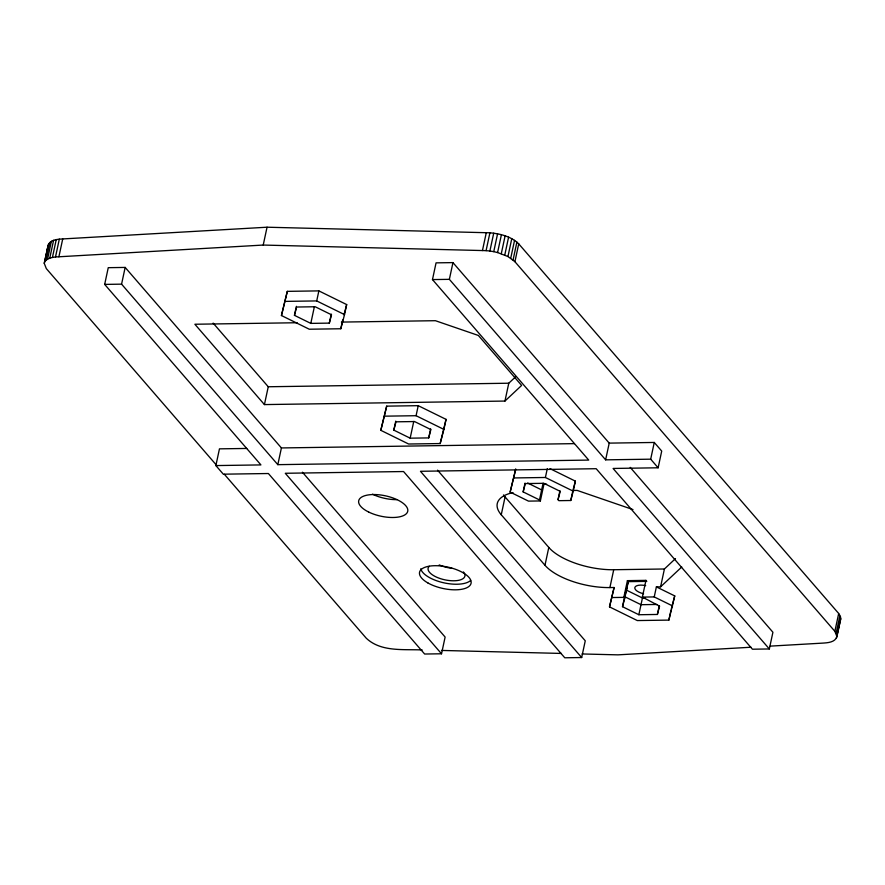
<?xml version="1.0" encoding="UTF-8"?>
<svg xmlns="http://www.w3.org/2000/svg" width="885" height="885" viewBox="0 0 885 885"><rect width="100%" height="100%" fill="white"/><g stroke="black" fill="none" stroke-linecap="round" stroke-linejoin="round"><path stroke-width="1.33" d="M216.228 464.89L46.308 268.586L44.25 263.343L48.078 245.499C49.892 239.581 57.569 239.271 62.724 238.939L267.049 227.213L489.914 232.799C500.18 233.762 511.187 236.395 518.732 243.862L838.692 613.493L840.75 618.737L836.922 636.581C835.108 642.499 827.431 642.809 822.276 643.141L770.171 646.127M44.25 263.343L48.598 243.939M45.157 261.197L48.078 245.499M44.77 261.783L45.876 260.378L49.704 242.534M45.876 260.378L47.558 259.161L51.374 241.328M47.558 259.161L49.748 258.177L53.576 240.344M49.748 258.177L52.425 257.447L56.242 239.603M52.425 257.447L55.501 256.971L59.317 239.127M55.501 256.971L58.897 256.783L62.724 238.939M246.76 448.452L219.458 448.85L215.874 465.576L260.931 464.913L104.673 284.406L108.258 267.679L125.161 267.425L281.408 447.943L574.354 443.639M630.208 467.38L772.915 632.244L769.331 648.959L613.073 468.453L658.13 467.789L661.714 451.073L654.269 442.456L609.212 443.119L452.954 262.613L436.062 262.856L432.477 279.583L588.724 460.089L277.824 464.658L121.577 284.151L125.161 267.425M58.897 256.783L263.221 245.056L267.049 227.213M281.441 315.536L287.315 291.353L318.865 290.888L346.677 304.573L344.53 314.606L340.802 328.755L309.263 329.22L281.441 315.536L287.315 291.353M341.4 322.085L435.409 320.702L478.365 335.459L521.619 385.429L504.948 401.06L264.427 404.589L268.255 386.756L213.141 323.102M294.451 315.348L296.641 307.029L315.171 306.752L331.521 314.794L329.331 323.113L310.801 323.39L294.451 315.348L296.387 306.332M277.824 464.658L281.408 447.943M310.801 323.39L314.385 306.664M344.53 314.606L316.708 300.922L318.865 290.888M329.331 323.113L331.267 314.109M340.802 328.755L342.683 319.972M380.815 430.32L386.69 406.138L418.229 405.673L446.051 419.357L443.894 429.402L440.177 443.551L408.627 444.016L380.815 430.32L386.69 406.138M393.814 430.132L396.004 421.813L414.545 421.548L430.884 429.59L428.705 437.909L410.164 438.175L393.814 430.132L395.75 421.127M410.164 438.175L413.749 421.448M443.894 429.402L416.072 415.707L418.229 405.673M658.13 467.789L650.685 459.182L605.628 459.846L449.37 279.339L452.954 262.613M428.705 437.909L430.63 428.893M440.177 443.551L446.051 419.357M482.447 250.555L486.274 232.711M263.221 245.056L486.086 250.643L489.914 232.799M486.086 250.643L489.892 251.019L493.719 233.175M489.892 251.019L493.753 251.65L497.58 233.817M836.922 636.581L834.865 631.326L514.915 261.706L507.946 256.528L497.58 252.557L501.408 234.713M501.286 253.685L505.114 235.841M504.771 255.024L508.587 237.18M507.946 256.528L511.773 238.684M510.733 258.177L514.561 240.333M513.079 259.913L516.906 242.07M514.915 261.706L518.732 243.862M215.874 465.576L223.319 474.183L268.376 473.519L424.634 654.026L441.526 653.783L445.122 637.056L302.416 472.203M504.948 401.06L508.775 383.216L515.645 376.778M672.589 605.948L654.236 596.921L656.382 586.888L674.735 595.915L668.861 620.108L637.322 620.562L609.5 606.878L614.113 587.507L609.898 587.574A50.168 20.886 12.1 0 1 544.972 565.272L501.253 514.771L505.081 496.927A50.168 20.886 12.1 0 1 503.51 494.925M540.359 500.943L539.496 499.937L543.08 483.221L543.943 484.217L540.359 500.943L528.489 501.12L510.136 492.093L515.678 469.194M510.136 492.093L515.745 469.161M539.496 499.937L523.146 491.894L525.026 483.122M559.906 490.887L558.026 499.671L558.9 500.678L570.77 500.501L573.226 491.164L545.403 477.48L547.284 468.696M544.972 565.272L548.8 547.439L505.081 496.927M570.77 500.501L572.65 491.717M573.226 491.164L575.372 481.13L549.972 468.63M605.628 459.846L609.212 443.119M441.526 653.783L285.28 473.276L403.56 471.539L564.774 657.787L581.677 657.533L585.262 640.806L437.544 470.167M609.898 587.574L613.725 569.73L664.414 568.989L675.498 558.59M609.5 606.878L614.113 587.507M650.685 459.182L654.269 442.456M645.95 580.372L642.366 597.098L659.579 606.148L657.389 614.456L638.859 614.732L622.509 606.69L624.699 598.371L623.825 597.375L627.41 580.649L645.95 580.372L646.824 581.379L628.284 581.644L627.41 580.649M622.509 606.69L625.806 591.302M624.699 598.371L628.284 581.644L626.093 589.963L642.444 598.006L645.088 597.972M638.859 614.732L642.444 598.006M656.382 586.888L660.597 586.821L664.414 568.989M657.389 614.456L659.281 605.683M668.861 620.108L671.018 610.064M834.865 631.326L838.692 613.493M836.148 633.129L839.976 615.285M836.834 634.888L840.661 617.055M836.402 638.14L840.75 618.737M343.977 314.861L346.677 304.573M523.146 491.894L525.336 483.586L543.866 483.31L560.216 491.352L558.026 499.671M575.372 481.13L572.916 490.467L577.131 490.401L632.963 509.572M626.846 588.337L624.666 596.656L641.005 604.698L656.902 604.466M671.361 608.78L674.735 595.915M660.597 586.821L681.749 566.986M750.967 647.234L617.951 654.856L582.109 653.96M104.673 284.406L121.577 284.151M432.477 279.583L449.37 279.339M285.169 301.387L316.708 300.922M297.161 322.737L194.866 324.242L264.427 404.589M268.255 386.756L508.775 383.216M384.533 416.171L416.072 415.707M513.864 477.944L545.403 477.48M543.943 484.217L546.598 484.183M611.955 597.541L623.825 597.375M642.366 597.098L654.236 596.921M769.331 648.959L752.438 649.214L596.18 468.707L420.452 471.285L581.677 657.533M422.167 649.955C403.759 649.059 381.015 652.212 366.268 638.218L224.359 474.283M441.471 650.431L561.422 653.44M493.753 251.65L497.58 252.557M527.637 483.011L541.642 489.903M643.572 593.735A10.034 4.182 12.1 0 1 634.844 587.507A10.034 4.182 12.1 0 1 645.696 585.649M613.725 569.73A50.168 20.886 12.1 0 1 548.8 547.439M501.253 514.771A50.168 20.886 12.1 0 1 513.001 492.58M451.969 568.303A18.817 7.832 12.1 0 1 439.226 564.907M396.978 499.649A25.079 10.443 12.1 0 1 372.497 494.195M463.408 571.931A18.817 7.832 12.1 0 1 446.925 580.228A18.817 7.832 12.1 0 1 429.291 566.267M470.621 580.46A26.34 10.963 12.1 0 1 443.042 582.64A26.34 10.963 12.1 0 1 420.784 568.789M368.669 512.039A25.079 10.443 12.1 0 0 407.686 511.464A25.079 10.443 12.1 0 0 373.271 494.538A25.079 10.443 12.1 0 0 368.669 512.039M427.953 582.983A26.34 10.963 12.1 0 0 470.588 584.565A26.34 10.963 12.1 0 0 437.411 565.736A26.34 10.963 12.1 0 0 427.953 582.983"/></g></svg>
